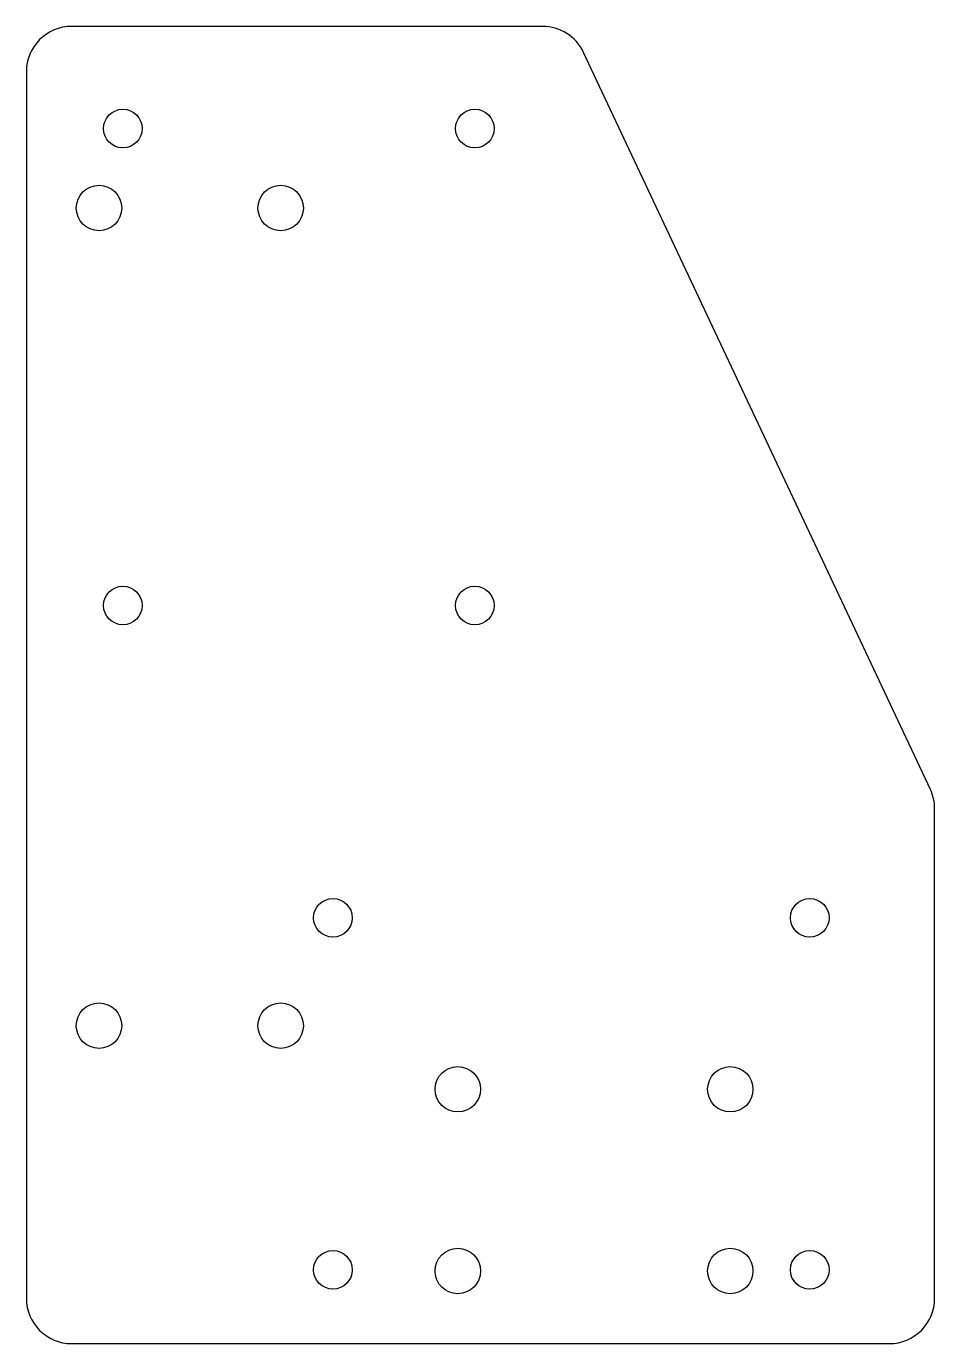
# Model space of a CAD drawing. Header units: millimetres. Extents: x 0 to 200, y 0 to 290.
import ezdxf

# ---------------------------------------------------------------- set-up
doc = ezdxf.new("R2010")
doc.units = ezdxf.units.MM

msp = doc.modelspace()

# ---------------------------------------------------------------- linework, layer by layer
at = {"color": 7, "linetype": 'Continuous', "lineweight": 25}
for p, q in [((113.65, 290), (10, 290)), ((199.05, 122.02), (122.7, 284.26)), ((0, 280), (0, 10)), ((200, 10), (200, 117.76)), ((10, 0), (190, 0))]:
    msp.add_line(p, q, dxfattribs=at)
for centre, radius in [((21.25, 267.5), 4.25), ((98.75, 267.5), 4.25), ((16, 250), 5), ((56, 250), 5), ((21.25, 162.5), 4.25), ((98.75, 162.5), 4.25), ((67.5, 93.75), 4.25), ((172.5, 93.75), 4.25), ((16, 70), 5), ((56, 70), 5), ((95, 56), 5), ((155, 56), 5), ((67.5, 16.25), 4.25), ((95, 16), 5), ((155, 16), 5), ((172.5, 16.25), 4.25)]:
    msp.add_circle(centre, radius, dxfattribs=at)
for centre, start, end in [((113.65, 280), 25.2011, 90), ((10, 280), 90, 180), ((190, 117.76), 0, 25.2011), ((10, 10), 180, 270), ((190, 10), 270, 0)]:
    msp.add_arc(centre, 10, start, end, dxfattribs=at)

doc.saveas('drawing.dxf')
